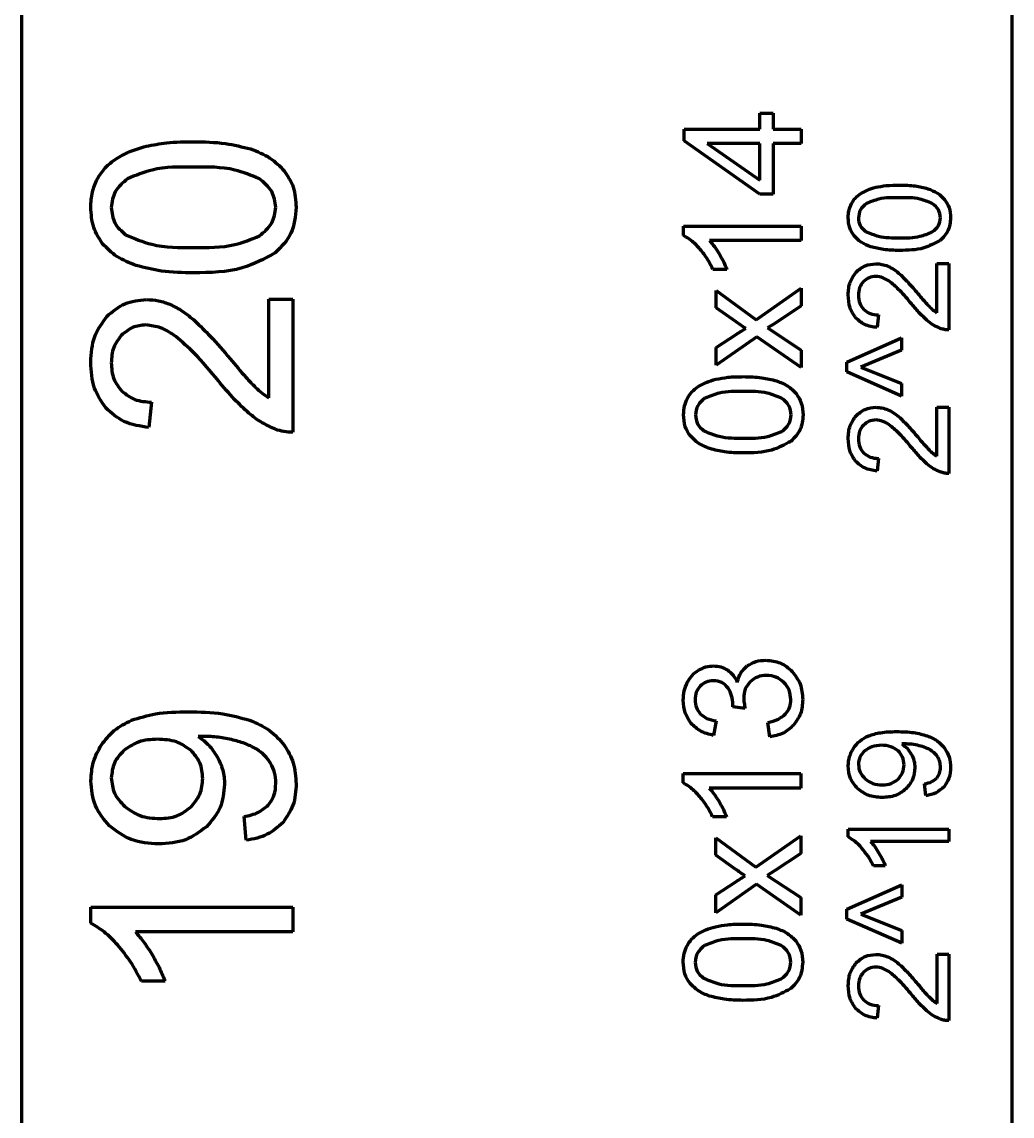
# Model space of a CAD drawing. Header units: millimetres. Extents: x 0 to 1189, y 0 to 841.
# Drawn here: x 372.85 to 402.85, y 448.87 to 482.02 of the extents above; entities that cross this region are included whole.
import ezdxf

# ---------------------------------------------------------------- set-up
doc = ezdxf.new("R2010")
doc.units = ezdxf.units.MM
doc.header["$LTSCALE"] = 0.75
doc.layers.add('Visible', color=7, linetype='Continuous', lineweight=70)

msp = doc.modelspace()

# ---------------------------------------------------------------- linework, layer by layer
at = {"layer": 'Visible', "extrusion": (-1e-16, -1, 0)}
for p, q in [((372.852, 123.899), (372.852, 673.232)), ((402.852, 123.899), (402.852, 673.232)), ((395.21, 478.772), (395.21, 479.251)), ((395.21, 479.251), (395.609, 479.251)), ((395.609, 479.251), (395.609, 478.772)), ((392.913, 478.417), (392.913, 478.772)), ((392.913, 478.772), (395.21, 478.772)), ((395.609, 478.772), (396.457, 478.772)), ((396.457, 478.772), (396.457, 478.337)), ((395.21, 476.799), (392.913, 478.417)), ((393.612, 478.337), (395.21, 477.227)), ((395.21, 478.337), (393.612, 478.337)), ((395.21, 477.227), (395.21, 478.337)), ((396.457, 478.337), (395.609, 478.337)), ((395.609, 478.337), (395.609, 476.799)), ((395.609, 476.799), (395.21, 476.799)), ((392.899, 475.547), (392.899, 475.828)), ((392.899, 475.828), (396.457, 475.828)), ((396.457, 475.828), (396.457, 475.392)), ((396.457, 475.392), (393.684, 475.392)), ((394.209, 474.522), (393.788, 474.522)), ((400.576, 473.207), (400.576, 474.696)), ((400.576, 474.696), (400.935, 474.696)), ((400.935, 474.696), (400.935, 472.689)), ((393.89, 473.359), (393.89, 473.879)), ((393.89, 473.879), (395.099, 472.992)), ((395.099, 472.992), (396.457, 473.947)), ((396.457, 473.947), (396.457, 473.413)), ((380.338, 470.626), (380.338, 473.614)), ((380.338, 473.614), (381.056, 473.614)), ((381.056, 473.614), (381.056, 469.588)), ((396.457, 473.413), (395.66, 472.886)), ((394.497, 472.927), (393.89, 473.359)), ((398.804, 473.142), (398.764, 472.759)), ((395.66, 472.886), (395.444, 472.745)), ((395.444, 472.745), (396.457, 472.071)), ((393.89, 472.158), (394.492, 472.552)), ((395.123, 472.482), (393.89, 471.614)), ((396.457, 471.544), (395.123, 472.482)), ((397.847, 471.713), (399.506, 472.449)), ((399.506, 472.449), (399.506, 472.074)), ((393.89, 471.614), (393.89, 472.158)), ((399.506, 472.074), (398.269, 471.562)), ((396.457, 472.071), (396.457, 471.544)), ((397.847, 471.413), (397.847, 471.713)), ((399.506, 470.682), (397.847, 471.413)), ((398.269, 471.562), (399.506, 471.065)), ((399.506, 471.065), (399.506, 470.682)), ((376.781, 470.498), (376.702, 469.729)), ((400.576, 468.857), (400.576, 470.346)), ((400.576, 470.346), (400.935, 470.346)), ((400.935, 470.346), (400.935, 468.34)), ((398.804, 468.793), (398.764, 468.41)), ((394.769, 461.219), (394.387, 461.267)), ((393.884, 460.839), (393.807, 460.404)), ((395.511, 460.36), (395.453, 460.796)), ((392.888, 458.963), (392.888, 459.243)), ((392.888, 459.243), (396.447, 459.243)), ((396.447, 459.243), (396.447, 458.808)), ((400.234, 458.576), (400.201, 458.934)), ((396.447, 458.808), (393.674, 458.808)), ((379.649, 457.224), (379.583, 457.943)), ((394.198, 457.938), (393.778, 457.938)), ((397.888, 457.325), (397.888, 457.565)), ((397.888, 457.565), (400.936, 457.565)), ((400.936, 457.565), (400.936, 457.192)), ((393.879, 456.775), (393.879, 457.295)), ((393.879, 457.295), (395.088, 456.408)), ((395.088, 456.408), (396.447, 457.363)), ((396.447, 457.363), (396.447, 456.828)), ((400.936, 457.192), (398.561, 457.192)), ((396.447, 456.828), (395.649, 456.301)), ((394.486, 456.342), (393.879, 456.775)), ((395.649, 456.301), (395.434, 456.161)), ((395.434, 456.161), (396.447, 455.487)), ((399.01, 456.447), (398.65, 456.447)), ((393.879, 455.574), (394.481, 455.968)), ((395.112, 455.898), (393.879, 455.03)), ((396.447, 454.96), (395.112, 455.898)), ((397.848, 455.138), (399.507, 455.873)), ((399.507, 455.873), (399.507, 455.498)), ((393.879, 455.03), (393.879, 455.574)), ((399.507, 455.498), (398.271, 454.987)), ((374.942, 454.714), (374.942, 455.196)), ((374.942, 455.196), (381.058, 455.196)), ((381.058, 455.196), (381.058, 454.448)), ((396.447, 455.487), (396.447, 454.96)), ((397.848, 454.837), (397.848, 455.138)), ((399.507, 454.106), (397.848, 454.837)), ((398.271, 454.987), (399.507, 454.489)), ((381.058, 454.448), (376.292, 454.448)), ((399.507, 454.489), (399.507, 454.106)), ((400.578, 452.282), (400.578, 453.771)), ((400.578, 453.771), (400.936, 453.771)), ((400.936, 453.771), (400.936, 451.764)), ((377.194, 452.953), (376.471, 452.953)), ((398.805, 452.217), (398.766, 451.834))]:
    msp.add_line(p, q, dxfattribs=at)
at = {"layer": 'Visible'}
for points, knots in [([(376.613, 478.251), (376.821, 478.291), (377.296, 478.381), (377.78, 478.386), (378.052, 478.388)], [0, 0, 0, 0, 0.0635261, 0.1448801, 0.1448801, 0.1448801, 0.1448801]), ([(378.052, 478.388), (378.377, 478.383), (378.963, 478.375), (379.53, 478.232), (379.783, 478.168)], [0, 0, 0, 0, 0.0970192, 0.1749807, 0.1749807, 0.1749807, 0.1749807]), ([(375.707, 477.873), (375.842, 477.95), (376.128, 478.113), (376.445, 478.203), (376.613, 478.251)], [0, 0, 0, 0, 0.04650726, 0.09847294, 0.09847294, 0.09847294, 0.09847294]), ([(379.783, 478.168), (379.986, 478.09), (380.372, 477.941), (380.663, 477.648), (380.801, 477.509)], [0, 0, 0, 0, 0.0645197, 0.1224714, 0.1224714, 0.1224714, 0.1224714]), ([(375.138, 477.262), (375.211, 477.38), (375.362, 477.621), (375.591, 477.788), (375.707, 477.873)], [0, 0, 0, 0, 0.04147819, 0.0841837, 0.0841837, 0.0841837, 0.0841837]), ([(378.052, 477.619), (377.628, 477.624), (376.936, 477.631), (376.3, 477.369), (376.054, 477.268)], [0, 0, 0, 0, 0.1254761, 0.2046679, 0.2046679, 0.2046679, 0.2046679]), ([(380.047, 477.268), (379.8, 477.369), (379.165, 477.63), (378.475, 477.623), (378.052, 477.619)], [0, 0, 0, 0, 0.0792897, 0.2042477, 0.2042477, 0.2042477, 0.2042477]), ([(380.801, 477.509), (380.906, 477.349), (381.125, 477.013), (381.148, 476.612), (381.16, 476.402)], [0, 0, 0, 0, 0.0564514, 0.1182383, 0.1182383, 0.1182383, 0.1182383]), ([(374.94, 476.402), (374.947, 476.557), (374.96, 476.857), (375.08, 477.131), (375.138, 477.262)], [0, 0, 0, 0, 0.0462801, 0.08892324, 0.08892324, 0.08892324, 0.08892324]), ([(376.054, 477.268), (375.91, 477.148), (375.633, 476.918), (375.583, 476.563), (375.559, 476.394)], [0, 0, 0, 0, 0.0541214, 0.1037281, 0.1037281, 0.1037281, 0.1037281]), ([(380.545, 476.402), (380.521, 476.569), (380.469, 476.922), (380.192, 477.149), (380.047, 477.268)], [0, 0, 0, 0, 0.0490296, 0.1032145, 0.1032145, 0.1032145, 0.1032145]), ([(398.72, 477.007), (398.824, 477.027), (399.06, 477.072), (399.302, 477.074), (399.437, 477.075)], [0, 0, 0, 0, 0.03166517, 0.07221685, 0.07221685, 0.07221685, 0.07221685]), ([(399.437, 477.075), (399.599, 477.073), (399.891, 477.069), (400.174, 476.997), (400.3, 476.966)], [0, 0, 0, 0, 0.04836014, 0.08722076, 0.08722076, 0.08722076, 0.08722076]), ([(397.984, 476.514), (398.021, 476.573), (398.096, 476.693), (398.21, 476.776), (398.268, 476.819)], [0, 0, 0, 0, 0.02067518, 0.04196215, 0.04196215, 0.04196215, 0.04196215]), ([(398.268, 476.819), (398.336, 476.857), (398.478, 476.938), (398.636, 476.983), (398.72, 477.007)], [0, 0, 0, 0, 0.02318199, 0.04908477, 0.04908477, 0.04908477, 0.04908477]), ([(400.3, 476.966), (400.401, 476.927), (400.594, 476.853), (400.739, 476.706), (400.807, 476.637)], [0, 0, 0, 0, 0.03216044, 0.06104701, 0.06104701, 0.06104701, 0.06104701]), ([(375.298, 475.299), (375.193, 475.459), (374.975, 475.794), (374.952, 476.193), (374.94, 476.402)], [0, 0, 0, 0, 0.0562858, 0.1177569, 0.1177569, 0.1177569, 0.1177569]), ([(375.559, 476.394), (375.578, 476.23), (375.616, 475.899), (375.868, 475.681), (375.996, 475.571)], [0, 0, 0, 0, 0.04759463, 0.09619863, 0.09619863, 0.09619863, 0.09619863]), ([(380.049, 475.536), (380.193, 475.655), (380.469, 475.882), (380.521, 476.234), (380.545, 476.402)], [0, 0, 0, 0, 0.0540774, 0.1030939, 0.1030939, 0.1030939, 0.1030939]), ([(381.16, 476.402), (381.137, 476.126), (381.091, 475.589), (380.713, 475.205), (380.529, 475.018)], [0, 0, 0, 0, 0.0802024, 0.1564325, 0.1564325, 0.1564325, 0.1564325]), ([(397.886, 476.085), (397.889, 476.163), (397.896, 476.312), (397.956, 476.449), (397.984, 476.514)], [0, 0, 0, 0, 0.02306877, 0.04432459, 0.04432459, 0.04432459, 0.04432459]), ([(398.441, 476.517), (398.369, 476.457), (398.232, 476.343), (398.207, 476.166), (398.195, 476.081)], [0, 0, 0, 0, 0.02697733, 0.05170424, 0.05170424, 0.05170424, 0.05170424]), ([(399.437, 476.692), (399.226, 476.694), (398.881, 476.698), (398.564, 476.568), (398.441, 476.517)], [0, 0, 0, 0, 0.0625447, 0.1020186, 0.1020186, 0.1020186, 0.1020186]), ([(400.431, 476.517), (400.309, 476.568), (399.992, 476.698), (399.648, 476.694), (399.437, 476.692)], [0, 0, 0, 0, 0.0395227, 0.1018092, 0.1018092, 0.1018092, 0.1018092]), ([(400.68, 476.085), (400.668, 476.169), (400.642, 476.345), (400.504, 476.458), (400.431, 476.517)], [0, 0, 0, 0, 0.02443933, 0.05144823, 0.05144823, 0.05144823, 0.05144823]), ([(400.807, 476.637), (400.86, 476.557), (400.969, 476.39), (400.98, 476.19), (400.986, 476.085)], [0, 0, 0, 0, 0.02813874, 0.05893698, 0.05893698, 0.05893698, 0.05893698]), ([(398.064, 475.535), (398.012, 475.615), (397.904, 475.782), (397.892, 475.981), (397.886, 476.085)], [0, 0, 0, 0, 0.0280562, 0.058697, 0.058697, 0.058697, 0.058697]), ([(398.195, 476.081), (398.204, 476), (398.223, 475.835), (398.349, 475.726), (398.412, 475.671)], [0, 0, 0, 0, 0.02372396, 0.04795108, 0.04795108, 0.04795108, 0.04795108]), ([(400.432, 475.654), (400.505, 475.713), (400.642, 475.826), (400.668, 476.002), (400.68, 476.085)], [0, 0, 0, 0, 0.0269554, 0.05138817, 0.05138817, 0.05138817, 0.05138817]), ([(400.986, 476.085), (400.975, 475.948), (400.952, 475.68), (400.763, 475.489), (400.672, 475.396)], [0, 0, 0, 0, 0.03997768, 0.07797525, 0.07797525, 0.07797525, 0.07797525]), ([(375.996, 475.571), (376.256, 475.459), (376.909, 475.18), (377.624, 475.183), (378.052, 475.184)], [0, 0, 0, 0, 0.0843887, 0.2111724, 0.2111724, 0.2111724, 0.2111724]), ([(378.052, 475.184), (378.476, 475.18), (379.167, 475.173), (379.802, 475.434), (380.049, 475.536)], [0, 0, 0, 0, 0.1252171, 0.2044578, 0.2044578, 0.2044578, 0.2044578]), ([(393.373, 475.16), (393.296, 475.243), (393.156, 475.393), (392.979, 475.499), (392.899, 475.547)], [0, 0, 0, 0, 0.03350902, 0.06143575, 0.06143575, 0.06143575, 0.06143575]), ([(393.684, 475.392), (393.736, 475.333), (393.848, 475.205), (393.937, 475.059), (393.984, 474.98)], [0, 0, 0, 0, 0.02354784, 0.05104854, 0.05104854, 0.05104854, 0.05104854]), ([(398.571, 475.206), (398.469, 475.245), (398.277, 475.32), (398.132, 475.466), (398.064, 475.535)], [0, 0, 0, 0, 0.03217022, 0.06101582, 0.06101582, 0.06101582, 0.06101582]), ([(398.412, 475.671), (398.542, 475.616), (398.868, 475.476), (399.224, 475.478), (399.437, 475.479)], [0, 0, 0, 0, 0.0420643, 0.1052609, 0.1052609, 0.1052609, 0.1052609]), ([(399.437, 475.479), (399.648, 475.476), (399.993, 475.473), (400.31, 475.603), (400.432, 475.654)], [0, 0, 0, 0, 0.0624156, 0.1019139, 0.1019139, 0.1019139, 0.1019139]), ([(400.672, 475.396), (400.509, 475.309), (400.126, 475.104), (399.689, 475.098), (399.437, 475.095)], [0, 0, 0, 0, 0.0546653, 0.1286742, 0.1286742, 0.1286742, 0.1286742]), ([(376.313, 474.638), (376.11, 474.717), (375.725, 474.866), (375.435, 475.16), (375.298, 475.299)], [0, 0, 0, 0, 0.0645393, 0.1224088, 0.1224088, 0.1224088, 0.1224088]), ([(393.788, 474.522), (393.729, 474.639), (393.614, 474.867), (393.452, 475.064), (393.373, 475.16)], [0, 0, 0, 0, 0.03911937, 0.07637456, 0.07637456, 0.07637456, 0.07637456]), ([(399.437, 475.095), (399.274, 475.098), (398.981, 475.102), (398.697, 475.174), (398.571, 475.206)], [0, 0, 0, 0, 0.04867179, 0.08765009, 0.08765009, 0.08765009, 0.08765009]), ([(380.529, 475.018), (380.202, 474.843), (379.433, 474.432), (378.557, 474.422), (378.052, 474.416)], [0, 0, 0, 0, 0.1096685, 0.2581438, 0.2581438, 0.2581438, 0.2581438]), ([(393.984, 474.98), (394.03, 474.901), (394.115, 474.753), (394.179, 474.595), (394.209, 474.522)], [0, 0, 0, 0, 0.02753006, 0.05107997, 0.05107997, 0.05107997, 0.05107997]), ([(378.052, 474.416), (377.725, 474.42), (377.137, 474.428), (376.567, 474.573), (376.313, 474.638)], [0, 0, 0, 0, 0.0976444, 0.175842, 0.175842, 0.175842, 0.175842]), ([(397.886, 473.745), (397.893, 473.88), (397.907, 474.135), (398.058, 474.34), (398.128, 474.437)], [0, 0, 0, 0, 0.03960962, 0.07471135, 0.07471135, 0.07471135, 0.07471135]), ([(398.128, 474.437), (398.214, 474.511), (398.387, 474.66), (398.615, 474.681), (398.729, 474.692)], [0, 0, 0, 0, 0.03318338, 0.06672384, 0.06672384, 0.06672384, 0.06672384]), ([(398.729, 474.692), (398.79, 474.688), (398.913, 474.682), (399.029, 474.639), (399.087, 474.617)], [0, 0, 0, 0, 0.01816614, 0.03678524, 0.03678524, 0.03678524, 0.03678524]), ([(399.087, 474.617), (399.149, 474.586), (399.283, 474.519), (399.397, 474.422), (399.458, 474.369)], [0, 0, 0, 0, 0.02061183, 0.04471862, 0.04471862, 0.04471862, 0.04471862]), ([(398.347, 474.15), (398.302, 474.091), (398.21, 473.97), (398.2, 473.816), (398.195, 473.737)], [0, 0, 0, 0, 0.02152815, 0.04490674, 0.04490674, 0.04490674, 0.04490674]), ([(398.721, 474.308), (398.65, 474.302), (398.508, 474.289), (398.401, 474.196), (398.347, 474.15)], [0, 0, 0, 0, 0.0208066, 0.04151272, 0.04151272, 0.04151272, 0.04151272]), ([(399.169, 474.134), (399.095, 474.185), (398.958, 474.278), (398.795, 474.299), (398.721, 474.308)], [0, 0, 0, 0, 0.02650134, 0.04870383, 0.04870383, 0.04870383, 0.04870383]), ([(399.812, 473.465), (399.695, 473.608), (399.498, 473.848), (399.264, 474.052), (399.169, 474.134)], [0, 0, 0, 0, 0.05516413, 0.09293455, 0.09293455, 0.09293455, 0.09293455]), ([(399.458, 474.369), (399.536, 474.294), (399.724, 474.111), (399.893, 473.912), (399.992, 473.795)], [0, 0, 0, 0, 0.03260303, 0.07851533, 0.07851533, 0.07851533, 0.07851533]), ([(398.111, 473.055), (398.045, 473.152), (397.905, 473.36), (397.893, 473.611), (397.886, 473.745)], [0, 0, 0, 0, 0.03448188, 0.07377024, 0.07377024, 0.07377024, 0.07377024]), ([(398.195, 473.737), (398.2, 473.653), (398.21, 473.492), (398.309, 473.366), (398.356, 473.306)], [0, 0, 0, 0, 0.02456598, 0.04697131, 0.04697131, 0.04697131, 0.04697131]), ([(399.992, 473.795), (400.07, 473.702), (400.193, 473.554), (400.325, 473.415), (400.374, 473.364)], [0, 0, 0, 0, 0.03629636, 0.05759702, 0.05759702, 0.05759702, 0.05759702]), ([(375.426, 473.094), (375.599, 473.244), (375.945, 473.543), (376.402, 473.585), (376.631, 473.606)], [0, 0, 0, 0, 0.0665719, 0.1338601, 0.1338601, 0.1338601, 0.1338601]), ([(376.631, 473.606), (376.753, 473.599), (377.001, 473.586), (377.233, 473.5), (377.35, 473.456)], [0, 0, 0, 0, 0.03644456, 0.07379793, 0.07379793, 0.07379793, 0.07379793]), ([(377.35, 473.456), (377.474, 473.394), (377.742, 473.259), (377.971, 473.064), (378.094, 472.959)], [0, 0, 0, 0, 0.04135107, 0.08971365, 0.08971365, 0.08971365, 0.08971365]), ([(400.272, 472.978), (400.199, 473.045), (400.035, 473.197), (399.892, 473.37), (399.812, 473.465)], [0, 0, 0, 0, 0.02975268, 0.06709219, 0.06709219, 0.06709219, 0.06709219]), ([(374.94, 471.707), (374.955, 471.978), (374.983, 472.489), (375.285, 472.901), (375.426, 473.094)], [0, 0, 0, 0, 0.079464, 0.1498845, 0.1498845, 0.1498845, 0.1498845]), ([(398.356, 473.306), (398.418, 473.259), (398.549, 473.158), (398.715, 473.148), (398.804, 473.142)], [0, 0, 0, 0, 0.0227825, 0.04859979, 0.04859979, 0.04859979, 0.04859979]), ([(400.374, 473.364), (400.407, 473.334), (400.471, 473.276), (400.542, 473.229), (400.576, 473.207)], [0, 0, 0, 0, 0.01330724, 0.0256381, 0.0256381, 0.0256381, 0.0256381]), ([(376.615, 472.837), (376.472, 472.824), (376.189, 472.798), (375.972, 472.612), (375.865, 472.519)], [0, 0, 0, 0, 0.04174184, 0.08328208, 0.08328208, 0.08328208, 0.08328208]), ([(377.514, 472.488), (377.365, 472.589), (377.092, 472.776), (376.764, 472.818), (376.615, 472.837)], [0, 0, 0, 0, 0.05316649, 0.09770871, 0.09770871, 0.09770871, 0.09770871]), ([(378.094, 472.959), (378.25, 472.808), (378.627, 472.442), (378.967, 472.041), (379.166, 471.806)], [0, 0, 0, 0, 0.0654076, 0.157516, 0.157516, 0.157516, 0.157516]), ([(394.78, 472.731), (394.729, 472.765), (394.634, 472.829), (394.541, 472.895), (394.497, 472.927)], [0, 0, 0, 0, 0.01818785, 0.03440349, 0.03440349, 0.03440349, 0.03440349]), ([(398.764, 472.759), (398.633, 472.778), (398.385, 472.814), (398.198, 472.979), (398.111, 473.055)], [0, 0, 0, 0, 0.03891673, 0.07312249, 0.07312249, 0.07312249, 0.07312249]), ([(400.676, 472.732), (400.606, 472.763), (400.461, 472.827), (400.337, 472.926), (400.272, 472.978)], [0, 0, 0, 0, 0.02265838, 0.04743641, 0.04743641, 0.04743641, 0.04743641]), ([(375.865, 472.519), (375.776, 472.402), (375.59, 472.157), (375.57, 471.85), (375.559, 471.69)], [0, 0, 0, 0, 0.04318937, 0.09009102, 0.09009102, 0.09009102, 0.09009102]), ([(378.804, 471.146), (378.57, 471.432), (378.175, 471.914), (377.705, 472.322), (377.514, 472.488)], [0, 0, 0, 0, 0.1106693, 0.1864437, 0.1864437, 0.1864437, 0.1864437]), ([(394.492, 472.552), (394.544, 472.586), (394.639, 472.647), (394.736, 472.705), (394.78, 472.731)], [0, 0, 0, 0, 0.01869445, 0.03387931, 0.03387931, 0.03387931, 0.03387931]), ([(400.935, 472.689), (400.89, 472.69), (400.802, 472.691), (400.718, 472.719), (400.676, 472.732)], [0, 0, 0, 0, 0.01323248, 0.0263837, 0.0263837, 0.0263837, 0.0263837]), ([(379.166, 471.806), (379.321, 471.62), (379.568, 471.324), (379.834, 471.045), (379.932, 470.942)], [0, 0, 0, 0, 0.0728171, 0.1155501, 0.1155501, 0.1155501, 0.1155501]), ([(375.391, 470.323), (375.26, 470.518), (374.979, 470.935), (374.954, 471.438), (374.94, 471.707)], [0, 0, 0, 0, 0.0691769, 0.1479965, 0.1479965, 0.1479965, 0.1479965]), ([(375.559, 471.69), (375.57, 471.522), (375.591, 471.2), (375.789, 470.947), (375.883, 470.826)], [0, 0, 0, 0, 0.04928381, 0.09423301, 0.09423301, 0.09423301, 0.09423301]), ([(379.727, 470.167), (379.581, 470.303), (379.251, 470.608), (378.964, 470.953), (378.804, 471.146)], [0, 0, 0, 0, 0.0596893, 0.1345991, 0.1345991, 0.1345991, 0.1345991]), ([(393.345, 470.971), (393.423, 471.016), (393.59, 471.111), (393.774, 471.163), (393.872, 471.191)], [0, 0, 0, 0, 0.02705958, 0.05729507, 0.05729507, 0.05729507, 0.05729507]), ([(393.872, 471.191), (393.993, 471.214), (394.27, 471.267), (394.551, 471.269), (394.71, 471.271)], [0, 0, 0, 0, 0.03696178, 0.08429648, 0.08429648, 0.08429648, 0.08429648]), ([(394.71, 471.271), (394.898, 471.268), (395.239, 471.263), (395.569, 471.18), (395.716, 471.142)], [0, 0, 0, 0, 0.0564493, 0.10181, 0.10181, 0.10181, 0.10181]), ([(395.716, 471.142), (395.835, 471.097), (396.059, 471.011), (396.229, 470.84), (396.309, 470.759)], [0, 0, 0, 0, 0.03753988, 0.07125828, 0.07125828, 0.07125828, 0.07125828]), ([(375.883, 470.826), (376.007, 470.731), (376.271, 470.529), (376.604, 470.509), (376.781, 470.498)], [0, 0, 0, 0, 0.04570583, 0.09750005, 0.09750005, 0.09750005, 0.09750005]), ([(379.932, 470.942), (379.998, 470.882), (380.125, 470.766), (380.269, 470.672), (380.338, 470.626)], [0, 0, 0, 0, 0.0266968, 0.0514347, 0.0514347, 0.0514347, 0.0514347]), ([(393.014, 470.615), (393.057, 470.684), (393.144, 470.824), (393.277, 470.922), (393.345, 470.971)], [0, 0, 0, 0, 0.02413349, 0.04898112, 0.04898112, 0.04898112, 0.04898112]), ([(394.71, 470.823), (394.463, 470.826), (394.06, 470.83), (393.69, 470.678), (393.547, 470.619)], [0, 0, 0, 0, 0.0730065, 0.1190832, 0.1190832, 0.1190832, 0.1190832]), ([(395.87, 470.619), (395.726, 470.678), (395.357, 470.83), (394.955, 470.826), (394.71, 470.823)], [0, 0, 0, 0, 0.0461337, 0.1188387, 0.1188387, 0.1188387, 0.1188387]), ([(396.309, 470.759), (396.37, 470.666), (396.497, 470.471), (396.511, 470.237), (396.518, 470.115)], [0, 0, 0, 0, 0.03284543, 0.06879529, 0.06879529, 0.06879529, 0.06879529]), ([(392.899, 470.115), (392.903, 470.206), (392.91, 470.38), (392.98, 470.539), (393.014, 470.615)], [0, 0, 0, 0, 0.02692746, 0.05173875, 0.05173875, 0.05173875, 0.05173875]), ([(393.547, 470.619), (393.463, 470.549), (393.302, 470.415), (393.273, 470.209), (393.259, 470.11)], [0, 0, 0, 0, 0.03148979, 0.06035273, 0.06035273, 0.06035273, 0.06035273]), ([(396.16, 470.115), (396.146, 470.213), (396.116, 470.418), (395.954, 470.55), (395.87, 470.619)], [0, 0, 0, 0, 0.0285272, 0.0600539, 0.0600539, 0.0600539, 0.0600539]), ([(376.702, 469.729), (376.438, 469.767), (375.942, 469.839), (375.567, 470.169), (375.391, 470.323)], [0, 0, 0, 0, 0.078074, 0.146697, 0.146697, 0.146697, 0.146697]), ([(380.537, 469.675), (380.398, 469.736), (380.106, 469.865), (379.857, 470.063), (379.727, 470.167)], [0, 0, 0, 0, 0.04545685, 0.09516608, 0.09516608, 0.09516608, 0.09516608]), ([(393.107, 469.473), (393.046, 469.566), (392.919, 469.761), (392.906, 469.994), (392.899, 470.115)], [0, 0, 0, 0, 0.0327491, 0.06851517, 0.06851517, 0.06851517, 0.06851517]), ([(393.259, 470.11), (393.27, 470.015), (393.292, 469.823), (393.439, 469.696), (393.513, 469.632)], [0, 0, 0, 0, 0.02769224, 0.05597181, 0.05597181, 0.05597181, 0.05597181]), ([(395.871, 469.611), (395.955, 469.68), (396.116, 469.813), (396.146, 470.018), (396.16, 470.115)], [0, 0, 0, 0, 0.0314642, 0.05998375, 0.05998375, 0.05998375, 0.05998375]), ([(396.518, 470.115), (396.504, 469.955), (396.477, 469.642), (396.258, 469.419), (396.15, 469.31)], [0, 0, 0, 0, 0.04666467, 0.09101806, 0.09101806, 0.09101806, 0.09101806]), ([(397.886, 469.396), (397.893, 469.531), (397.907, 469.786), (398.058, 469.991), (398.128, 470.087)], [0, 0, 0, 0, 0.03960956, 0.07471133, 0.07471133, 0.07471133, 0.07471133]), ([(398.128, 470.087), (398.214, 470.162), (398.387, 470.311), (398.615, 470.332), (398.729, 470.342)], [0, 0, 0, 0, 0.03318337, 0.06672383, 0.06672383, 0.06672383, 0.06672383]), ([(398.729, 470.342), (398.79, 470.339), (398.913, 470.332), (399.029, 470.289), (399.087, 470.268)], [0, 0, 0, 0, 0.01816613, 0.03678526, 0.03678526, 0.03678526, 0.03678526]), ([(399.087, 470.268), (399.149, 470.237), (399.283, 470.17), (399.397, 470.073), (399.458, 470.02)], [0, 0, 0, 0, 0.02061182, 0.04471861, 0.04471861, 0.04471861, 0.04471861]), ([(398.347, 469.801), (398.302, 469.742), (398.21, 469.62), (398.2, 469.467), (398.195, 469.387)], [0, 0, 0, 0, 0.02152814, 0.0449067, 0.0449067, 0.0449067, 0.0449067]), ([(398.721, 469.959), (398.65, 469.953), (398.508, 469.94), (398.401, 469.847), (398.347, 469.801)], [0, 0, 0, 0, 0.0208066, 0.04151273, 0.04151273, 0.04151273, 0.04151273]), ([(399.169, 469.785), (399.095, 469.836), (398.958, 469.929), (398.795, 469.95), (398.721, 469.959)], [0, 0, 0, 0, 0.02650133, 0.04870381, 0.04870381, 0.04870381, 0.04870381]), ([(399.812, 469.116), (399.695, 469.259), (399.498, 469.499), (399.264, 469.702), (399.169, 469.785)], [0, 0, 0, 0, 0.05516414, 0.09293459, 0.09293459, 0.09293459, 0.09293459]), ([(399.458, 470.02), (399.536, 469.944), (399.724, 469.762), (399.893, 469.562), (399.992, 469.445)], [0, 0, 0, 0, 0.03260303, 0.0785153, 0.0785153, 0.0785153, 0.0785153]), ([(381.056, 469.588), (380.967, 469.589), (380.79, 469.592), (380.621, 469.647), (380.537, 469.675)], [0, 0, 0, 0, 0.02654674, 0.05293048, 0.05293048, 0.05293048, 0.05293048]), ([(393.698, 469.089), (393.58, 469.135), (393.355, 469.221), (393.186, 469.392), (393.107, 469.473)], [0, 0, 0, 0, 0.03755126, 0.07122185, 0.07122185, 0.07122185, 0.07122185]), ([(393.513, 469.632), (393.665, 469.567), (394.045, 469.404), (394.46, 469.406), (394.71, 469.407)], [0, 0, 0, 0, 0.0491004, 0.1228677, 0.1228677, 0.1228677, 0.1228677]), ([(394.71, 469.407), (394.956, 469.404), (395.358, 469.4), (395.728, 469.552), (395.871, 469.611)], [0, 0, 0, 0, 0.0728558, 0.1189609, 0.1189609, 0.1189609, 0.1189609]), ([(399.992, 469.445), (400.07, 469.353), (400.193, 469.205), (400.325, 469.066), (400.374, 469.015)], [0, 0, 0, 0, 0.03629637, 0.05759704, 0.05759704, 0.05759704, 0.05759704]), ([(396.15, 469.31), (395.96, 469.208), (395.513, 468.969), (395.003, 468.963), (394.71, 468.959)], [0, 0, 0, 0, 0.063809, 0.1501974, 0.1501974, 0.1501974, 0.1501974]), ([(398.111, 468.706), (398.045, 468.803), (397.905, 469.011), (397.893, 469.262), (397.886, 469.396)], [0, 0, 0, 0, 0.03448187, 0.07377026, 0.07377026, 0.07377026, 0.07377026]), ([(398.195, 469.387), (398.2, 469.304), (398.21, 469.143), (398.309, 469.017), (398.356, 468.957)], [0, 0, 0, 0, 0.02456597, 0.04697132, 0.04697132, 0.04697132, 0.04697132]), ([(400.272, 468.628), (400.199, 468.696), (400.035, 468.848), (399.892, 469.02), (399.812, 469.116)], [0, 0, 0, 0, 0.02975267, 0.06709219, 0.06709219, 0.06709219, 0.06709219]), ([(394.71, 468.959), (394.519, 468.962), (394.177, 468.967), (393.845, 469.051), (393.698, 469.089)], [0, 0, 0, 0, 0.0568131, 0.1023112, 0.1023112, 0.1023112, 0.1023112]), ([(398.356, 468.957), (398.418, 468.91), (398.549, 468.809), (398.715, 468.799), (398.804, 468.793)], [0, 0, 0, 0, 0.0227825, 0.0485998, 0.0485998, 0.0485998, 0.0485998]), ([(400.374, 469.015), (400.407, 468.985), (400.471, 468.927), (400.542, 468.88), (400.576, 468.857)], [0, 0, 0, 0, 0.01330724, 0.02563809, 0.02563809, 0.02563809, 0.02563809]), ([(398.764, 468.41), (398.633, 468.429), (398.385, 468.465), (398.198, 468.629), (398.111, 468.706)], [0, 0, 0, 0, 0.03891673, 0.0731225, 0.0731225, 0.0731225, 0.0731225]), ([(400.676, 468.383), (400.606, 468.414), (400.461, 468.477), (400.337, 468.577), (400.272, 468.628)], [0, 0, 0, 0, 0.02265837, 0.04743641, 0.04743641, 0.04743641, 0.04743641]), ([(400.935, 468.34), (400.89, 468.34), (400.802, 468.342), (400.718, 468.369), (400.676, 468.383)], [0, 0, 0, 0, 0.01323248, 0.02638369, 0.02638369, 0.02638369, 0.02638369]), ([(393.352, 462.378), (393.425, 462.416), (393.568, 462.49), (393.729, 462.502), (393.809, 462.507)], [0, 0, 0, 0, 0.02420908, 0.04794073, 0.04794073, 0.04794073, 0.04794073]), ([(393.809, 462.507), (393.884, 462.502), (394.032, 462.492), (394.162, 462.42), (394.227, 462.384)], [0, 0, 0, 0, 0.02215441, 0.04408347, 0.04408347, 0.04408347, 0.04408347]), ([(394.527, 462.019), (394.556, 462.117), (394.613, 462.307), (394.758, 462.442), (394.828, 462.507)], [0, 0, 0, 0, 0.03006655, 0.05828512, 0.05828512, 0.05828512, 0.05828512]), ([(394.828, 462.507), (394.911, 462.558), (395.087, 462.664), (395.292, 462.675), (395.4, 462.681)], [0, 0, 0, 0, 0.02884004, 0.06059753, 0.06059753, 0.06059753, 0.06059753]), ([(395.4, 462.681), (395.549, 462.667), (395.847, 462.638), (396.073, 462.441), (396.187, 462.343)], [0, 0, 0, 0, 0.0437075, 0.08760126, 0.08760126, 0.08760126, 0.08760126]), ([(393.012, 462.004), (393.057, 462.08), (393.144, 462.229), (393.284, 462.329), (393.352, 462.378)], [0, 0, 0, 0, 0.02609242, 0.05099868, 0.05099868, 0.05099868, 0.05099868]), ([(394.227, 462.384), (394.288, 462.336), (394.414, 462.236), (394.488, 462.093), (394.527, 462.019)], [0, 0, 0, 0, 0.02280757, 0.04771618, 0.04771618, 0.04771618, 0.04771618]), ([(395.409, 462.219), (395.315, 462.212), (395.129, 462.198), (394.985, 462.081), (394.915, 462.024)], [0, 0, 0, 0, 0.02778286, 0.05430944, 0.05430944, 0.05430944, 0.05430944]), ([(395.936, 462.008), (395.861, 462.07), (395.707, 462.195), (395.509, 462.211), (395.409, 462.219)], [0, 0, 0, 0, 0.02861353, 0.05798289, 0.05798289, 0.05798289, 0.05798289]), ([(396.187, 462.343), (396.281, 462.22), (396.474, 461.968), (396.498, 461.65), (396.509, 461.487)], [0, 0, 0, 0, 0.04532261, 0.09326881, 0.09326881, 0.09326881, 0.09326881]), ([(392.888, 461.47), (392.893, 461.564), (392.902, 461.75), (392.976, 461.92), (393.012, 462.004)], [0, 0, 0, 0, 0.02803521, 0.05525233, 0.05525233, 0.05525233, 0.05525233]), ([(393.403, 461.898), (393.357, 461.839), (393.262, 461.716), (393.251, 461.56), (393.246, 461.48)], [0, 0, 0, 0, 0.02198097, 0.04557884, 0.04557884, 0.04557884, 0.04557884]), ([(393.799, 462.06), (393.723, 462.054), (393.574, 462.041), (393.459, 461.945), (393.403, 461.898)], [0, 0, 0, 0, 0.02225008, 0.04377458, 0.04377458, 0.04377458, 0.04377458]), ([(394.247, 461.837), (394.19, 461.902), (394.072, 462.037), (393.892, 462.052), (393.799, 462.06)], [0, 0, 0, 0, 0.02486058, 0.05173262, 0.05173262, 0.05173262, 0.05173262]), ([(394.392, 461.337), (394.386, 461.427), (394.375, 461.605), (394.289, 461.76), (394.247, 461.837)], [0, 0, 0, 0, 0.02665908, 0.05267418, 0.05267418, 0.05267418, 0.05267418]), ([(394.915, 462.024), (394.858, 461.953), (394.742, 461.807), (394.728, 461.621), (394.72, 461.526)], [0, 0, 0, 0, 0.02660275, 0.05458854, 0.05458854, 0.05458854, 0.05458854]), ([(396.149, 461.489), (396.141, 461.587), (396.123, 461.782), (395.998, 461.933), (395.936, 462.008)], [0, 0, 0, 0, 0.02881029, 0.05724863, 0.05724863, 0.05724863, 0.05724863]), ([(393.128, 460.767), (393.058, 460.869), (392.913, 461.081), (392.897, 461.337), (392.888, 461.47)], [0, 0, 0, 0, 0.03650003, 0.0755853, 0.0755853, 0.0755853, 0.0755853]), ([(393.246, 461.48), (393.252, 461.399), (393.263, 461.242), (393.359, 461.118), (393.405, 461.057)], [0, 0, 0, 0, 0.02360801, 0.04609453, 0.04609453, 0.04609453, 0.04609453]), ([(394.72, 461.526), (394.723, 461.479), (394.729, 461.375), (394.755, 461.275), (394.769, 461.219)], [0, 0, 0, 0, 0.013893, 0.03114067, 0.03114067, 0.03114067, 0.03114067]), ([(395.986, 461.051), (396.034, 461.115), (396.13, 461.245), (396.143, 461.407), (396.149, 461.489)], [0, 0, 0, 0, 0.02342592, 0.04767474, 0.04767474, 0.04767474, 0.04767474]), ([(396.509, 461.487), (396.499, 461.34), (396.48, 461.055), (396.312, 460.824), (396.231, 460.712)], [0, 0, 0, 0, 0.04326131, 0.08381446, 0.08381446, 0.08381446, 0.08381446]), ([(394.387, 461.267), (394.388, 461.28), (394.391, 461.303), (394.391, 461.327), (394.392, 461.337)], [0, 0, 0, 0, 0.003945125, 0.007029889, 0.007029889, 0.007029889, 0.007029889]), ([(375.262, 460.114), (375.382, 460.269), (375.629, 460.587), (375.989, 460.769), (376.174, 460.862)], [0, 0, 0, 0, 0.0581503, 0.1192802, 0.1192802, 0.1192802, 0.1192802]), ([(376.174, 460.862), (376.414, 460.936), (376.971, 461.108), (377.555, 461.114), (377.888, 461.117)], [0, 0, 0, 0, 0.0749443, 0.1740907, 0.1740907, 0.1740907, 0.1740907]), ([(377.888, 461.117), (378.24, 461.112), (378.87, 461.104), (379.478, 460.937), (379.747, 460.864)], [0, 0, 0, 0, 0.1050525, 0.1883252, 0.1883252, 0.1883252, 0.1883252]), ([(379.747, 460.864), (379.961, 460.773), (380.369, 460.6), (380.661, 460.268), (380.8, 460.109)], [0, 0, 0, 0, 0.068596, 0.1310299, 0.1310299, 0.1310299, 0.1310299]), ([(393.405, 461.057), (393.469, 461.005), (393.609, 460.891), (393.787, 460.857), (393.884, 460.839)], [0, 0, 0, 0, 0.02431075, 0.05331743, 0.05331743, 0.05331743, 0.05331743]), ([(395.453, 460.796), (395.563, 460.821), (395.761, 460.866), (395.917, 460.994), (395.986, 461.051)], [0, 0, 0, 0, 0.03339205, 0.05981598, 0.05981598, 0.05981598, 0.05981598]), ([(393.807, 460.404), (393.671, 460.436), (393.413, 460.498), (393.22, 460.68), (393.128, 460.767)], [0, 0, 0, 0, 0.040967, 0.07809456, 0.07809456, 0.07809456, 0.07809456]), ([(396.231, 460.712), (396.13, 460.62), (395.925, 460.433), (395.651, 460.385), (395.511, 460.36)], [0, 0, 0, 0, 0.04005277, 0.08165575, 0.08165575, 0.08165575, 0.08165575]), ([(398.502, 460.389), (398.621, 460.426), (398.899, 460.512), (399.19, 460.515), (399.356, 460.516)], [0, 0, 0, 0, 0.03735666, 0.08677713, 0.08677713, 0.08677713, 0.08677713]), ([(399.356, 460.516), (399.531, 460.514), (399.846, 460.51), (400.149, 460.427), (400.283, 460.39)], [0, 0, 0, 0, 0.05236441, 0.09387244, 0.09387244, 0.09387244, 0.09387244]), ([(376.961, 460.286), (376.762, 460.276), (376.388, 460.257), (376.082, 460.043), (375.939, 459.943)], [0, 0, 0, 0, 0.0583865, 0.109743, 0.109743, 0.109743, 0.109743]), ([(377.969, 459.952), (377.829, 460.049), (377.527, 460.259), (377.159, 460.277), (376.961, 460.286)], [0, 0, 0, 0, 0.0501003, 0.1080969, 0.1080969, 0.1080969, 0.1080969]), ([(378.341, 460.373), (378.32, 460.373), (378.27, 460.372), (378.22, 460.37), (378.191, 460.369)], [0, 0, 0, 0, 0.00623334, 0.01496436, 0.01496436, 0.01496436, 0.01496436]), ([(378.191, 460.369), (378.305, 460.287), (378.537, 460.119), (378.692, 459.878), (378.771, 459.756)], [0, 0, 0, 0, 0.04184896, 0.08501038, 0.08501038, 0.08501038, 0.08501038]), ([(379.255, 460.261), (379.104, 460.294), (378.803, 460.359), (378.495, 460.369), (378.341, 460.373)], [0, 0, 0, 0, 0.0460642, 0.09226963, 0.09226963, 0.09226963, 0.09226963]), ([(379.967, 459.983), (379.865, 460.037), (379.639, 460.159), (379.391, 460.225), (379.255, 460.261)], [0, 0, 0, 0, 0.03456246, 0.07673055, 0.07673055, 0.07673055, 0.07673055]), ([(398.047, 460.016), (398.107, 460.094), (398.23, 460.252), (398.41, 460.343), (398.502, 460.389)], [0, 0, 0, 0, 0.02898556, 0.05945634, 0.05945634, 0.05945634, 0.05945634]), ([(399.582, 460.146), (399.571, 460.145), (399.546, 460.145), (399.522, 460.144), (399.507, 460.144)], [0, 0, 0, 0, 0.003107056, 0.00745912, 0.00745912, 0.00745912, 0.00745912]), ([(399.507, 460.144), (399.564, 460.102), (399.679, 460.019), (399.757, 459.899), (399.796, 459.838)], [0, 0, 0, 0, 0.02085996, 0.04237418, 0.04237418, 0.04237418, 0.04237418]), ([(400.037, 460.09), (399.962, 460.106), (399.812, 460.139), (399.659, 460.143), (399.582, 460.146)], [0, 0, 0, 0, 0.0229611, 0.04599265, 0.04599265, 0.04599265, 0.04599265]), ([(400.283, 460.39), (400.389, 460.345), (400.593, 460.259), (400.738, 460.093), (400.808, 460.014)], [0, 0, 0, 0, 0.03419237, 0.06531309, 0.06531309, 0.06531309, 0.06531309]), ([(374.942, 459.027), (374.955, 459.221), (374.981, 459.607), (375.168, 459.945), (375.262, 460.114)], [0, 0, 0, 0, 0.057431, 0.1145018, 0.1145018, 0.1145018, 0.1145018]), ([(375.939, 459.943), (375.829, 459.825), (375.612, 459.591), (375.578, 459.274), (375.561, 459.119)], [0, 0, 0, 0, 0.04722131, 0.09292741, 0.09292741, 0.09292741, 0.09292741]), ([(378.332, 459.098), (378.318, 459.262), (378.29, 459.587), (378.075, 459.831), (377.969, 459.952)], [0, 0, 0, 0, 0.04817984, 0.09500733, 0.09500733, 0.09500733, 0.09500733]), ([(380.389, 459.557), (380.332, 459.64), (380.216, 459.807), (380.051, 459.924), (379.967, 459.983)], [0, 0, 0, 0, 0.02997316, 0.06034974, 0.06034974, 0.06034974, 0.06034974]), ([(380.8, 460.109), (380.906, 459.933), (381.122, 459.571), (381.148, 459.151), (381.162, 458.936)], [0, 0, 0, 0, 0.0607619, 0.1244067, 0.1244067, 0.1244067, 0.1244067]), ([(397.888, 459.475), (397.894, 459.571), (397.907, 459.763), (398.001, 459.932), (398.047, 460.016)], [0, 0, 0, 0, 0.02862695, 0.05707444, 0.05707444, 0.05707444, 0.05707444]), ([(398.385, 459.931), (398.33, 459.872), (398.221, 459.756), (398.205, 459.598), (398.196, 459.52)], [0, 0, 0, 0, 0.02353791, 0.04632057, 0.04632057, 0.04632057, 0.04632057]), ([(398.894, 460.102), (398.795, 460.097), (398.609, 460.087), (398.456, 459.981), (398.385, 459.931)], [0, 0, 0, 0, 0.02910331, 0.05470241, 0.05470241, 0.05470241, 0.05470241]), ([(399.396, 459.935), (399.327, 459.984), (399.176, 460.089), (398.993, 460.097), (398.894, 460.102)], [0, 0, 0, 0, 0.02497297, 0.05388191, 0.05388191, 0.05388191, 0.05388191]), ([(399.578, 459.51), (399.57, 459.592), (399.556, 459.754), (399.449, 459.875), (399.396, 459.935)], [0, 0, 0, 0, 0.02401569, 0.04735729, 0.04735729, 0.04735729, 0.04735729]), ([(399.796, 459.838), (399.828, 459.772), (399.893, 459.64), (399.902, 459.492), (399.907, 459.419)], [0, 0, 0, 0, 0.02181227, 0.04376017, 0.04376017, 0.04376017, 0.04376017]), ([(400.393, 459.951), (400.342, 459.978), (400.229, 460.039), (400.105, 460.072), (400.037, 460.09)], [0, 0, 0, 0, 0.01722799, 0.03824706, 0.03824706, 0.03824706, 0.03824706]), ([(400.603, 459.739), (400.574, 459.78), (400.517, 459.863), (400.434, 459.921), (400.393, 459.951)], [0, 0, 0, 0, 0.0149404, 0.03008189, 0.03008189, 0.03008189, 0.03008189]), ([(400.808, 460.014), (400.86, 459.926), (400.968, 459.746), (400.981, 459.536), (400.988, 459.429)], [0, 0, 0, 0, 0.03028734, 0.06201166, 0.06201166, 0.06201166, 0.06201166]), ([(378.771, 459.756), (378.835, 459.624), (378.965, 459.358), (378.984, 459.063), (378.993, 458.915)], [0, 0, 0, 0, 0.04375936, 0.08779071, 0.08779071, 0.08779071, 0.08779071]), ([(380.547, 458.952), (380.541, 459.062), (380.53, 459.275), (380.435, 459.465), (380.389, 459.557)], [0, 0, 0, 0, 0.03259673, 0.06308818, 0.06308818, 0.06308818, 0.06308818]), ([(398.196, 459.52), (398.206, 459.439), (398.225, 459.273), (398.34, 459.15), (398.399, 459.087)], [0, 0, 0, 0, 0.02379527, 0.04895946, 0.04895946, 0.04895946, 0.04895946]), ([(399.396, 459.078), (399.449, 459.14), (399.555, 459.265), (399.57, 459.428), (399.578, 459.51)], [0, 0, 0, 0, 0.02380692, 0.04787354, 0.04787354, 0.04787354, 0.04787354]), ([(400.681, 459.437), (400.679, 459.492), (400.673, 459.598), (400.626, 459.693), (400.603, 459.739)], [0, 0, 0, 0, 0.01624816, 0.03144689, 0.03144689, 0.03144689, 0.03144689]), ([(398.169, 458.792), (398.087, 458.89), (397.921, 459.087), (397.899, 459.344), (397.888, 459.475)], [0, 0, 0, 0, 0.03724791, 0.07546662, 0.07546662, 0.07546662, 0.07546662]), ([(399.907, 459.419), (399.895, 459.298), (399.873, 459.056), (399.713, 458.873), (399.633, 458.781)], [0, 0, 0, 0, 0.03545912, 0.07097151, 0.07097151, 0.07097151, 0.07097151]), ([(400.568, 459.108), (400.601, 459.155), (400.67, 459.254), (400.678, 459.374), (400.681, 459.437)], [0, 0, 0, 0, 0.01696161, 0.03545948, 0.03545948, 0.03545948, 0.03545948]), ([(400.988, 459.429), (400.981, 459.318), (400.969, 459.105), (400.848, 458.93), (400.79, 458.847)], [0, 0, 0, 0, 0.03273633, 0.06252884, 0.06252884, 0.06252884, 0.06252884]), ([(375.507, 457.658), (375.342, 457.853), (375.008, 458.249), (374.964, 458.766), (374.942, 459.027)], [0, 0, 0, 0, 0.0747261, 0.1513997, 0.1513997, 0.1513997, 0.1513997]), ([(375.561, 459.119), (375.58, 458.956), (375.618, 458.622), (375.849, 458.376), (375.968, 458.25)], [0, 0, 0, 0, 0.04773762, 0.09822153, 0.09822153, 0.09822153, 0.09822153]), ([(377.969, 458.231), (378.075, 458.356), (378.288, 458.606), (378.317, 458.933), (378.332, 459.098)], [0, 0, 0, 0, 0.04776105, 0.09604298, 0.09604298, 0.09604298, 0.09604298]), ([(378.993, 458.915), (378.97, 458.672), (378.924, 458.187), (378.604, 457.819), (378.444, 457.635)], [0, 0, 0, 0, 0.0711375, 0.1423818, 0.1423818, 0.1423818, 0.1423818]), ([(380.318, 458.292), (380.385, 458.386), (380.524, 458.584), (380.539, 458.826), (380.547, 458.952)], [0, 0, 0, 0, 0.03402801, 0.07113812, 0.07113812, 0.07113812, 0.07113812]), ([(381.162, 458.936), (381.149, 458.712), (381.123, 458.286), (380.881, 457.935), (380.765, 457.768)], [0, 0, 0, 0, 0.065675, 0.1254442, 0.1254442, 0.1254442, 0.1254442]), ([(393.362, 458.576), (393.285, 458.658), (393.145, 458.809), (392.968, 458.915), (392.888, 458.963)], [0, 0, 0, 0, 0.03350902, 0.06143575, 0.06143575, 0.06143575, 0.06143575]), ([(398.399, 459.087), (398.474, 459.034), (398.631, 458.921), (398.824, 458.909), (398.925, 458.903)], [0, 0, 0, 0, 0.02709235, 0.05675833, 0.05675833, 0.05675833, 0.05675833]), ([(398.925, 458.903), (399.016, 458.909), (399.191, 458.921), (399.33, 459.027), (399.396, 459.078)], [0, 0, 0, 0, 0.02663868, 0.0512679, 0.0512679, 0.0512679, 0.0512679]), ([(400.201, 458.934), (400.277, 458.95), (400.413, 458.979), (400.52, 459.068), (400.568, 459.108)], [0, 0, 0, 0, 0.02278342, 0.04113573, 0.04113573, 0.04113573, 0.04113573]), ([(400.79, 458.847), (400.715, 458.779), (400.556, 458.636), (400.345, 458.596), (400.234, 458.576)], [0, 0, 0, 0, 0.02987597, 0.06295813, 0.06295813, 0.06295813, 0.06295813]), ([(393.778, 457.938), (393.718, 458.055), (393.603, 458.283), (393.441, 458.48), (393.362, 458.576)], [0, 0, 0, 0, 0.03911937, 0.07637456, 0.07637456, 0.07637456, 0.07637456]), ([(393.674, 458.808), (393.725, 458.749), (393.837, 458.62), (393.926, 458.475), (393.973, 458.396)], [0, 0, 0, 0, 0.02354784, 0.05104854, 0.05104854, 0.05104854, 0.05104854]), ([(398.913, 458.52), (398.769, 458.529), (398.493, 458.546), (398.274, 458.713), (398.169, 458.792)], [0, 0, 0, 0, 0.0422331, 0.08076422, 0.08076422, 0.08076422, 0.08076422]), ([(399.633, 458.781), (399.532, 458.705), (399.319, 458.545), (399.052, 458.528), (398.913, 458.52)], [0, 0, 0, 0, 0.0372446, 0.07815435, 0.07815435, 0.07815435, 0.07815435]), ([(375.968, 458.25), (376.118, 458.142), (376.433, 457.916), (376.821, 457.893), (377.023, 457.88)], [0, 0, 0, 0, 0.0543522, 0.1138676, 0.1138676, 0.1138676, 0.1138676]), ([(377.023, 457.88), (377.206, 457.893), (377.556, 457.916), (377.835, 458.129), (377.969, 458.231)], [0, 0, 0, 0, 0.053442, 0.1028527, 0.1028527, 0.1028527, 0.1028527]), ([(379.583, 457.943), (379.735, 457.974), (380.009, 458.032), (380.223, 458.212), (380.318, 458.292)], [0, 0, 0, 0, 0.04570767, 0.08252572, 0.08252572, 0.08252572, 0.08252572]), ([(393.973, 458.396), (394.019, 458.316), (394.104, 458.168), (394.168, 458.011), (394.198, 457.938)], [0, 0, 0, 0, 0.02753006, 0.05107997, 0.05107997, 0.05107997, 0.05107997]), ([(376.998, 457.112), (376.709, 457.13), (376.157, 457.165), (375.717, 457.499), (375.507, 457.658)], [0, 0, 0, 0, 0.0847273, 0.1620277, 0.1620277, 0.1620277, 0.1620277]), ([(378.444, 457.635), (378.241, 457.483), (377.813, 457.162), (377.278, 457.129), (376.998, 457.112)], [0, 0, 0, 0, 0.0747195, 0.1567919, 0.1567919, 0.1567919, 0.1567919]), ([(380.765, 457.768), (380.614, 457.632), (380.295, 457.344), (379.872, 457.265), (379.649, 457.224)], [0, 0, 0, 0, 0.0599367, 0.1263055, 0.1263055, 0.1263055, 0.1263055]), ([(398.294, 456.993), (398.228, 457.064), (398.108, 457.193), (397.956, 457.284), (397.888, 457.325)], [0, 0, 0, 0, 0.02870716, 0.05263204, 0.05263204, 0.05263204, 0.05263204]), ([(398.561, 457.192), (398.605, 457.141), (398.701, 457.031), (398.777, 456.906), (398.817, 456.839)], [0, 0, 0, 0, 0.02017349, 0.04373331, 0.04373331, 0.04373331, 0.04373331]), ([(398.65, 456.447), (398.599, 456.547), (398.5, 456.742), (398.361, 456.911), (398.294, 456.993)], [0, 0, 0, 0, 0.03351356, 0.06543015, 0.06543015, 0.06543015, 0.06543015]), ([(398.817, 456.839), (398.857, 456.771), (398.929, 456.644), (398.985, 456.509), (399.01, 456.447)], [0, 0, 0, 0, 0.02358501, 0.04376026, 0.04376026, 0.04376026, 0.04376026]), ([(394.769, 456.147), (394.718, 456.18), (394.623, 456.244), (394.53, 456.311), (394.486, 456.342)], [0, 0, 0, 0, 0.01818785, 0.03440349, 0.03440349, 0.03440349, 0.03440349]), ([(394.481, 455.968), (394.533, 456.002), (394.628, 456.063), (394.725, 456.121), (394.769, 456.147)], [0, 0, 0, 0, 0.01869445, 0.03387931, 0.03387931, 0.03387931, 0.03387931]), ([(375.756, 454.049), (375.624, 454.191), (375.383, 454.45), (375.08, 454.632), (374.942, 454.714)], [0, 0, 0, 0, 0.0575918, 0.1055894, 0.1055894, 0.1055894, 0.1055894]), ([(393.334, 454.387), (393.413, 454.432), (393.579, 454.527), (393.764, 454.579), (393.861, 454.607)], [0, 0, 0, 0, 0.02705958, 0.05729507, 0.05729507, 0.05729507, 0.05729507]), ([(393.861, 454.607), (393.982, 454.63), (394.259, 454.683), (394.54, 454.685), (394.699, 454.686)], [0, 0, 0, 0, 0.03696178, 0.08429648, 0.08429648, 0.08429648, 0.08429648]), ([(394.699, 454.686), (394.888, 454.684), (395.228, 454.679), (395.558, 454.596), (395.706, 454.558)], [0, 0, 0, 0, 0.0564493, 0.10181, 0.10181, 0.10181, 0.10181]), ([(395.706, 454.558), (395.824, 454.513), (396.049, 454.427), (396.218, 454.256), (396.298, 454.175)], [0, 0, 0, 0, 0.03753988, 0.07125828, 0.07125828, 0.07125828, 0.07125828]), ([(376.292, 454.448), (376.381, 454.346), (376.573, 454.125), (376.725, 453.875), (376.807, 453.74)], [0, 0, 0, 0, 0.04047163, 0.08773694, 0.08773694, 0.08773694, 0.08773694]), ([(393.003, 454.031), (393.046, 454.1), (393.133, 454.24), (393.266, 454.337), (393.334, 454.387)], [0, 0, 0, 0, 0.02413349, 0.04898112, 0.04898112, 0.04898112, 0.04898112]), ([(394.699, 454.239), (394.452, 454.242), (394.049, 454.246), (393.679, 454.094), (393.536, 454.035)], [0, 0, 0, 0, 0.0730065, 0.1190832, 0.1190832, 0.1190832, 0.1190832]), ([(395.859, 454.035), (395.716, 454.094), (395.346, 454.246), (394.944, 454.242), (394.699, 454.239)], [0, 0, 0, 0, 0.0461337, 0.1188387, 0.1188387, 0.1188387, 0.1188387]), ([(396.298, 454.175), (396.359, 454.082), (396.486, 453.886), (396.5, 453.653), (396.507, 453.531)], [0, 0, 0, 0, 0.03284543, 0.06879529, 0.06879529, 0.06879529, 0.06879529]), ([(376.471, 452.953), (376.369, 453.153), (376.17, 453.545), (375.892, 453.884), (375.756, 454.049)], [0, 0, 0, 0, 0.0672343, 0.1312648, 0.1312648, 0.1312648, 0.1312648]), ([(392.888, 453.531), (392.892, 453.621), (392.899, 453.795), (392.969, 453.955), (393.003, 454.031)], [0, 0, 0, 0, 0.02692746, 0.05173875, 0.05173875, 0.05173875, 0.05173875]), ([(393.536, 454.035), (393.452, 453.965), (393.291, 453.831), (393.262, 453.625), (393.248, 453.526)], [0, 0, 0, 0, 0.03148979, 0.06035273, 0.06035273, 0.06035273, 0.06035273]), ([(396.149, 453.531), (396.135, 453.628), (396.105, 453.834), (395.944, 453.966), (395.859, 454.035)], [0, 0, 0, 0, 0.0285272, 0.0600539, 0.0600539, 0.0600539, 0.0600539]), ([(376.807, 453.74), (376.886, 453.603), (377.031, 453.349), (377.143, 453.078), (377.194, 452.953)], [0, 0, 0, 0, 0.04731583, 0.08779107, 0.08779107, 0.08779107, 0.08779107]), ([(393.096, 452.889), (393.035, 452.982), (392.908, 453.177), (392.895, 453.41), (392.888, 453.531)], [0, 0, 0, 0, 0.0327491, 0.06851517, 0.06851517, 0.06851517, 0.06851517]), ([(393.248, 453.526), (393.259, 453.431), (393.281, 453.238), (393.428, 453.112), (393.502, 453.047)], [0, 0, 0, 0, 0.02769224, 0.05597181, 0.05597181, 0.05597181, 0.05597181]), ([(395.86, 453.027), (395.944, 453.096), (396.105, 453.229), (396.135, 453.433), (396.149, 453.531)], [0, 0, 0, 0, 0.0314642, 0.05998375, 0.05998375, 0.05998375, 0.05998375]), ([(396.507, 453.531), (396.493, 453.371), (396.467, 453.058), (396.247, 452.835), (396.139, 452.726)], [0, 0, 0, 0, 0.04666467, 0.09101806, 0.09101806, 0.09101806, 0.09101806]), ([(397.888, 452.82), (397.895, 452.955), (397.909, 453.21), (398.059, 453.415), (398.13, 453.512)], [0, 0, 0, 0, 0.03960956, 0.07471133, 0.07471133, 0.07471133, 0.07471133]), ([(398.13, 453.512), (398.216, 453.586), (398.389, 453.736), (398.616, 453.756), (398.73, 453.767)], [0, 0, 0, 0, 0.03318337, 0.06672383, 0.06672383, 0.06672383, 0.06672383]), ([(398.73, 453.767), (398.791, 453.763), (398.915, 453.757), (399.03, 453.714), (399.089, 453.692)], [0, 0, 0, 0, 0.01816613, 0.03678526, 0.03678526, 0.03678526, 0.03678526]), ([(399.089, 453.692), (399.15, 453.661), (399.284, 453.594), (399.398, 453.497), (399.46, 453.445)], [0, 0, 0, 0, 0.02061182, 0.04471861, 0.04471861, 0.04471861, 0.04471861]), ([(398.348, 453.225), (398.304, 453.167), (398.211, 453.045), (398.201, 452.892), (398.196, 452.812)], [0, 0, 0, 0, 0.02152814, 0.0449067, 0.0449067, 0.0449067, 0.0449067]), ([(398.722, 453.383), (398.651, 453.377), (398.51, 453.364), (398.402, 453.271), (398.348, 453.225)], [0, 0, 0, 0, 0.0208066, 0.04151273, 0.04151273, 0.04151273, 0.04151273]), ([(399.171, 453.21), (399.096, 453.26), (398.96, 453.353), (398.797, 453.374), (398.722, 453.383)], [0, 0, 0, 0, 0.02650133, 0.04870381, 0.04870381, 0.04870381, 0.04870381]), ([(399.814, 452.541), (399.697, 452.683), (399.5, 452.923), (399.266, 453.127), (399.171, 453.21)], [0, 0, 0, 0, 0.05516414, 0.09293459, 0.09293459, 0.09293459, 0.09293459]), ([(399.46, 453.445), (399.538, 453.369), (399.726, 453.187), (399.895, 452.987), (399.994, 452.87)], [0, 0, 0, 0, 0.03260303, 0.0785153, 0.0785153, 0.0785153, 0.0785153]), ([(393.687, 452.505), (393.569, 452.55), (393.344, 452.637), (393.176, 452.808), (393.096, 452.889)], [0, 0, 0, 0, 0.03755126, 0.07122185, 0.07122185, 0.07122185, 0.07122185]), ([(393.502, 453.047), (393.654, 452.982), (394.034, 452.82), (394.449, 452.822), (394.699, 452.823)], [0, 0, 0, 0, 0.0491004, 0.1228677, 0.1228677, 0.1228677, 0.1228677]), ([(394.699, 452.823), (394.945, 452.82), (395.347, 452.816), (395.717, 452.968), (395.86, 453.027)], [0, 0, 0, 0, 0.0728558, 0.1189609, 0.1189609, 0.1189609, 0.1189609]), ([(399.994, 452.87), (400.071, 452.777), (400.194, 452.629), (400.327, 452.49), (400.376, 452.439)], [0, 0, 0, 0, 0.03629637, 0.05759704, 0.05759704, 0.05759704, 0.05759704]), ([(396.139, 452.726), (395.949, 452.624), (395.502, 452.385), (394.992, 452.379), (394.699, 452.375)], [0, 0, 0, 0, 0.063809, 0.1501974, 0.1501974, 0.1501974, 0.1501974]), ([(398.112, 452.13), (398.047, 452.228), (397.907, 452.435), (397.894, 452.686), (397.888, 452.82)], [0, 0, 0, 0, 0.03448187, 0.07377026, 0.07377026, 0.07377026, 0.07377026]), ([(398.196, 452.812), (398.202, 452.728), (398.212, 452.568), (398.311, 452.441), (398.358, 452.381)], [0, 0, 0, 0, 0.02456597, 0.04697132, 0.04697132, 0.04697132, 0.04697132]), ([(400.273, 452.053), (400.201, 452.12), (400.036, 452.272), (399.893, 452.445), (399.814, 452.541)], [0, 0, 0, 0, 0.02975267, 0.06709219, 0.06709219, 0.06709219, 0.06709219]), ([(394.699, 452.375), (394.508, 452.378), (394.166, 452.383), (393.834, 452.467), (393.687, 452.505)], [0, 0, 0, 0, 0.0568131, 0.1023112, 0.1023112, 0.1023112, 0.1023112]), ([(398.358, 452.381), (398.419, 452.334), (398.551, 452.233), (398.717, 452.223), (398.805, 452.217)], [0, 0, 0, 0, 0.0227825, 0.0485998, 0.0485998, 0.0485998, 0.0485998]), ([(400.376, 452.439), (400.409, 452.409), (400.472, 452.351), (400.544, 452.304), (400.578, 452.282)], [0, 0, 0, 0, 0.01330724, 0.02563809, 0.02563809, 0.02563809, 0.02563809]), ([(398.766, 451.834), (398.634, 451.853), (398.387, 451.889), (398.2, 452.054), (398.112, 452.13)], [0, 0, 0, 0, 0.03891673, 0.0731225, 0.0731225, 0.0731225, 0.0731225]), ([(400.677, 451.807), (400.608, 451.838), (400.463, 451.902), (400.338, 452.001), (400.273, 452.053)], [0, 0, 0, 0, 0.02265837, 0.04743641, 0.04743641, 0.04743641, 0.04743641]), ([(400.936, 451.764), (400.892, 451.765), (400.803, 451.766), (400.719, 451.794), (400.677, 451.807)], [0, 0, 0, 0, 0.01323248, 0.02638369, 0.02638369, 0.02638369, 0.02638369])]:
    msp.add_open_spline(points, degree=3, knots=knots, dxfattribs=at)

doc.saveas('drawing.dxf')
